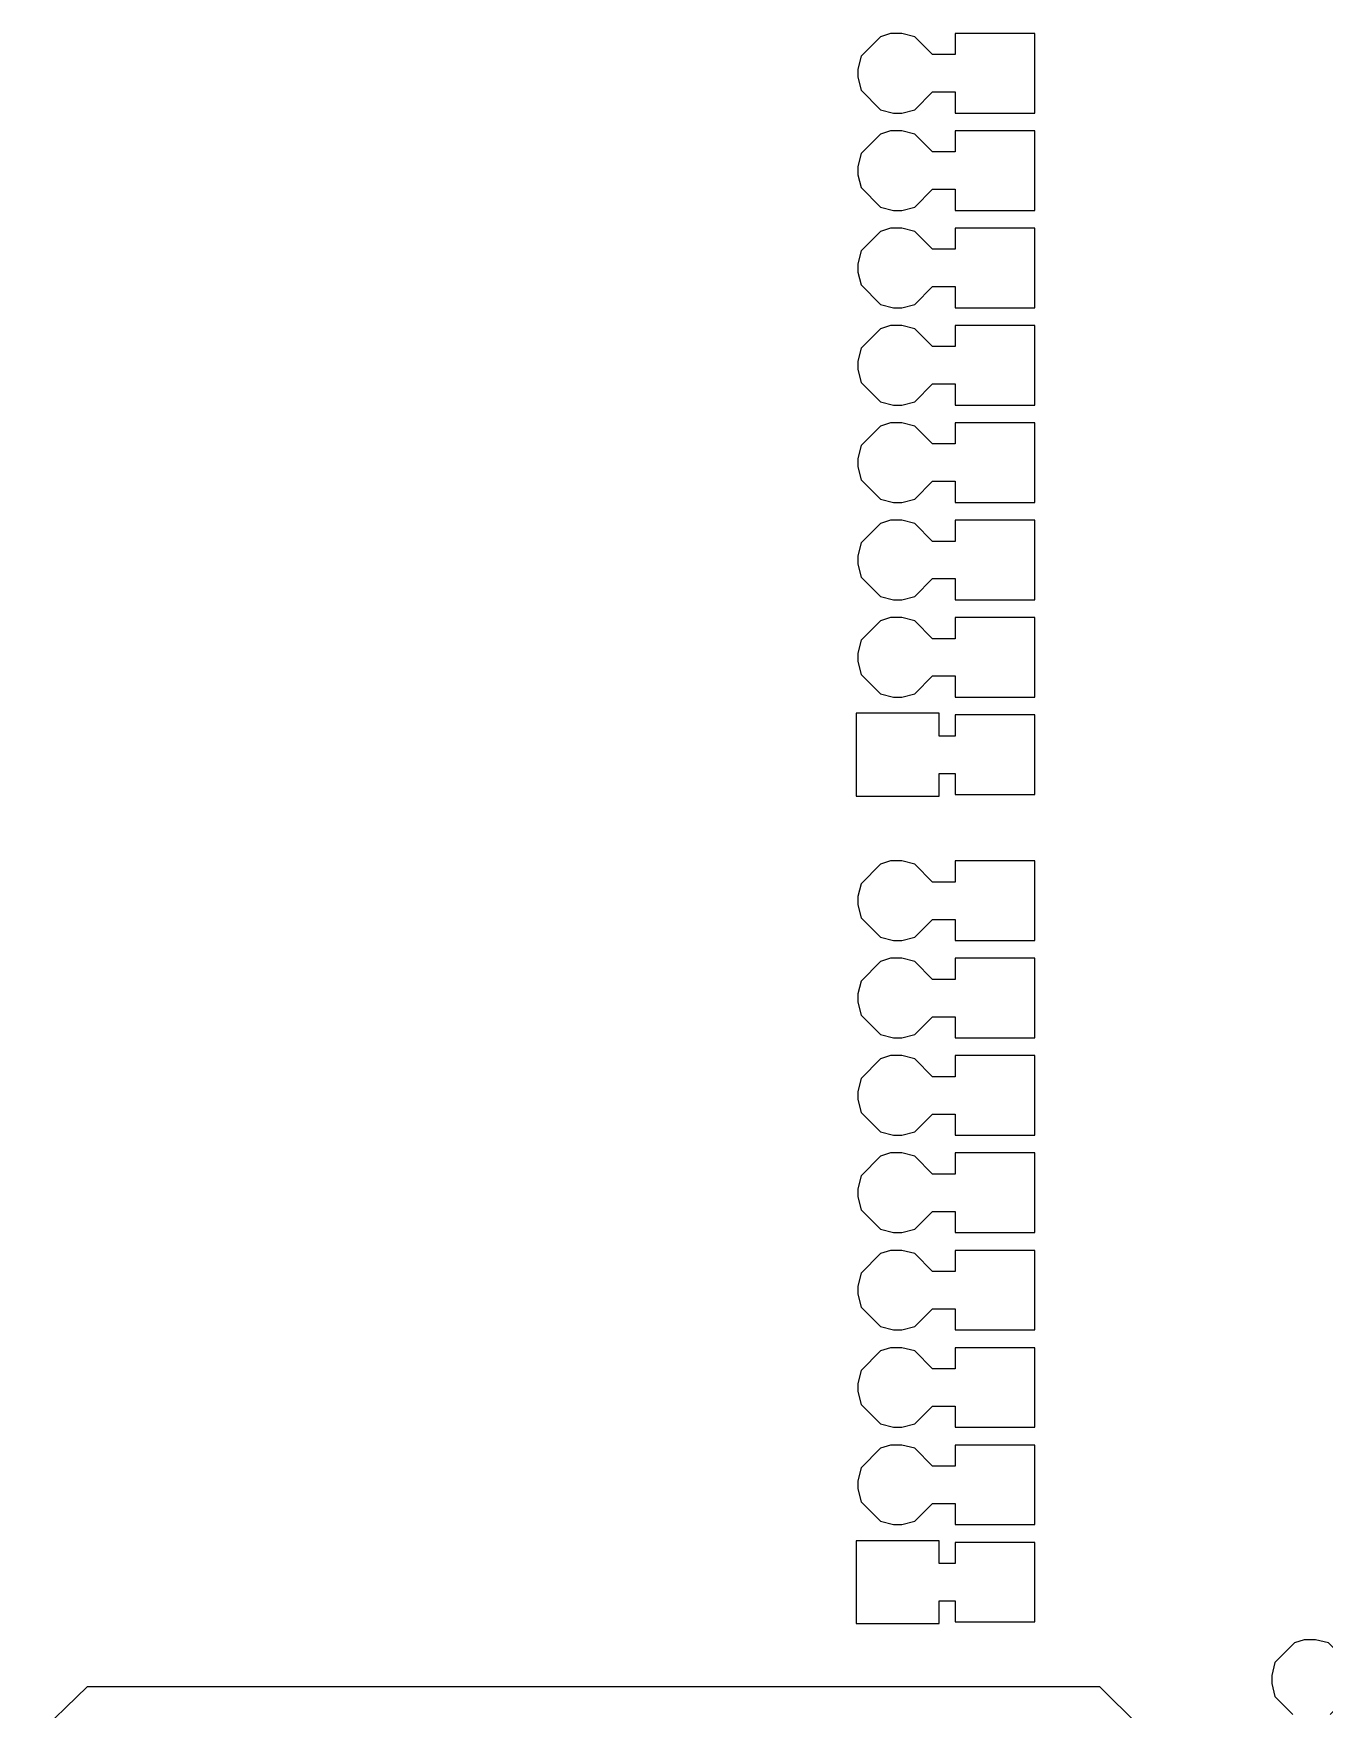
# Model space of a CAD drawing. Header units: millimetres. Extents: x 2 to 82, y 1 to 183.
# Drawn here: x 3.47 to 37.15, y 51.27 to 95 of the extents above; entities that cross this region are included whole.
import ezdxf

# ---------------------------------------------------------------- set-up
doc = ezdxf.new("R2010")
doc.units = ezdxf.units.MM
doc.layers.add('Default', color=70, linetype='Continuous')

msp = doc.modelspace()

# ---------------------------------------------------------------- linework, layer by layer
at = {"layer": 'Default'}
for points in [[(25.823333, 94.996), (25.823333, 94.996), (25.569333, 94.911333), (25.061333, 94.403333), (24.976667, 94.064667), (24.976667, 93.853), (25.061333, 93.514333), (25.569333, 93.006333), (25.908, 92.921667), (26.119667, 92.921667), (26.458333, 93.006333), (26.924, 93.472), (27.516667, 93.472), (27.516667, 92.921667), (29.591, 92.921667), (29.591, 94.996), (27.516667, 94.996), (27.516667, 94.445667), (26.924, 94.445667), (26.458333, 94.911333), (26.119667, 94.996), (25.823333, 94.996)], [(25.823333, 92.456), (25.823333, 92.456), (25.569333, 92.371333), (25.061333, 91.863333), (24.976667, 91.524667), (24.976667, 91.313), (25.061333, 90.974333), (25.569333, 90.466333), (25.908, 90.381667), (26.119667, 90.381667), (26.458333, 90.466333), (26.924, 90.932), (27.516667, 90.932), (27.516667, 90.381667), (29.591, 90.381667), (29.591, 92.456), (27.516667, 92.456), (27.516667, 91.905667), (26.924, 91.905667), (26.458333, 92.371333), (26.119667, 92.456), (25.823333, 92.456)], [(25.823333, 89.916), (25.823333, 89.916), (25.569333, 89.831333), (25.061333, 89.323333), (24.976667, 88.984667), (24.976667, 88.773), (25.061333, 88.434333), (25.569333, 87.926333), (25.908, 87.841667), (26.119667, 87.841667), (26.458333, 87.926333), (26.924, 88.392), (27.516667, 88.392), (27.516667, 87.841667), (29.591, 87.841667), (29.591, 89.916), (27.516667, 89.916), (27.516667, 89.365667), (26.924, 89.365667), (26.458333, 89.831333), (26.119667, 89.916), (25.823333, 89.916)], [(25.823333, 87.376), (25.823333, 87.376), (25.569333, 87.291333), (25.061333, 86.783333), (24.976667, 86.444667), (24.976667, 86.233), (25.061333, 85.894333), (25.569333, 85.386333), (25.908, 85.301667), (26.119667, 85.301667), (26.458333, 85.386333), (26.924, 85.852), (27.516667, 85.852), (27.516667, 85.301667), (29.591, 85.301667), (29.591, 87.376), (27.516667, 87.376), (27.516667, 86.825667), (26.924, 86.825667), (26.458333, 87.291333), (26.119667, 87.376), (25.823333, 87.376)], [(25.823333, 84.836), (25.823333, 84.836), (25.569333, 84.751333), (25.061333, 84.243333), (24.976667, 83.904667), (24.976667, 83.693), (25.061333, 83.354333), (25.569333, 82.846333), (25.908, 82.761667), (26.119667, 82.761667), (26.458333, 82.846333), (26.924, 83.312), (27.516667, 83.312), (27.516667, 82.761667), (29.591, 82.761667), (29.591, 84.836), (27.516667, 84.836), (27.516667, 84.285667), (26.924, 84.285667), (26.458333, 84.751333), (26.119667, 84.836), (25.823333, 84.836)], [(25.823333, 82.296), (25.823333, 82.296), (25.569333, 82.211333), (25.061333, 81.703333), (24.976667, 81.364667), (24.976667, 81.153), (25.061333, 80.814333), (25.569333, 80.306333), (25.908, 80.221667), (26.119667, 80.221667), (26.458333, 80.306333), (26.924, 80.772), (27.516667, 80.772), (27.516667, 80.221667), (29.591, 80.221667), (29.591, 82.296), (27.516667, 82.296), (27.516667, 81.745667), (26.924, 81.745667), (26.458333, 82.211333), (26.119667, 82.296), (25.823333, 82.296)], [(25.823333, 79.756), (25.823333, 79.756), (25.569333, 79.671333), (25.061333, 79.163333), (24.976667, 78.824667), (24.976667, 78.613), (25.061333, 78.274333), (25.569333, 77.766333), (25.908, 77.681667), (26.119667, 77.681667), (26.458333, 77.766333), (26.924, 78.232), (27.516667, 78.232), (27.516667, 77.681667), (29.591, 77.681667), (29.591, 79.756), (27.516667, 79.756), (27.516667, 79.205667), (26.924, 79.205667), (26.458333, 79.671333), (26.119667, 79.756), (25.823333, 79.756)], [(24.934333, 77.258333), (24.934333, 77.258333), (24.934333, 75.099333), (27.093333, 75.099333), (27.093333, 75.692), (27.516667, 75.692), (27.516667, 75.141667), (29.591, 75.141667), (29.591, 77.216), (27.516667, 77.216), (27.516667, 76.665667), (27.093333, 76.665667), (27.093333, 77.258333), (24.934333, 77.258333)], [(25.823333, 73.406), (25.823333, 73.406), (25.569333, 73.321333), (25.061333, 72.813333), (24.976667, 72.474667), (24.976667, 72.263), (25.061333, 71.924333), (25.569333, 71.416333), (25.908, 71.331667), (26.119667, 71.331667), (26.458333, 71.416333), (26.924, 71.882), (27.516667, 71.882), (27.516667, 71.331667), (29.591, 71.331667), (29.591, 73.406), (27.516667, 73.406), (27.516667, 72.855667), (26.924, 72.855667), (26.458333, 73.321333), (26.119667, 73.406), (25.823333, 73.406)], [(25.823333, 70.866), (25.823333, 70.866), (25.569333, 70.781333), (25.061333, 70.273333), (24.976667, 69.934667), (24.976667, 69.723), (25.061333, 69.384333), (25.569333, 68.876333), (25.908, 68.791667), (26.119667, 68.791667), (26.458333, 68.876333), (26.924, 69.342), (27.516667, 69.342), (27.516667, 68.791667), (29.591, 68.791667), (29.591, 70.866), (27.516667, 70.866), (27.516667, 70.315667), (26.924, 70.315667), (26.458333, 70.781333), (26.119667, 70.866), (25.823333, 70.866)], [(25.823333, 68.326), (25.823333, 68.326), (25.569333, 68.241333), (25.061333, 67.733333), (24.976667, 67.394667), (24.976667, 67.183), (25.061333, 66.844333), (25.569333, 66.336333), (25.908, 66.251667), (26.119667, 66.251667), (26.458333, 66.336333), (26.924, 66.802), (27.516667, 66.802), (27.516667, 66.251667), (29.591, 66.251667), (29.591, 68.326), (27.516667, 68.326), (27.516667, 67.775667), (26.924, 67.775667), (26.458333, 68.241333), (26.119667, 68.326), (25.823333, 68.326)], [(25.823333, 65.786), (25.823333, 65.786), (25.569333, 65.701333), (25.061333, 65.193333), (24.976667, 64.854667), (24.976667, 64.643), (25.061333, 64.304333), (25.569333, 63.796333), (25.908, 63.711667), (26.119667, 63.711667), (26.458333, 63.796333), (26.924, 64.262), (27.516667, 64.262), (27.516667, 63.711667), (29.591, 63.711667), (29.591, 65.786), (27.516667, 65.786), (27.516667, 65.235667), (26.924, 65.235667), (26.458333, 65.701333), (26.119667, 65.786), (25.823333, 65.786)], [(25.823333, 63.246), (25.823333, 63.246), (25.569333, 63.161333), (25.061333, 62.653333), (24.976667, 62.314667), (24.976667, 62.103), (25.061333, 61.764333), (25.569333, 61.256333), (25.908, 61.171667), (26.119667, 61.171667), (26.458333, 61.256333), (26.924, 61.722), (27.516667, 61.722), (27.516667, 61.171667), (29.591, 61.171667), (29.591, 63.246), (27.516667, 63.246), (27.516667, 62.695667), (26.924, 62.695667), (26.458333, 63.161333), (26.119667, 63.246), (25.823333, 63.246)], [(25.823333, 60.706), (25.823333, 60.706), (25.569333, 60.621333), (25.061333, 60.113333), (24.976667, 59.774667), (24.976667, 59.563), (25.061333, 59.224333), (25.569333, 58.716333), (25.908, 58.631667), (26.119667, 58.631667), (26.458333, 58.716333), (26.924, 59.182), (27.516667, 59.182), (27.516667, 58.631667), (29.591, 58.631667), (29.591, 60.706), (27.516667, 60.706), (27.516667, 60.155667), (26.924, 60.155667), (26.458333, 60.621333), (26.119667, 60.706), (25.823333, 60.706)], [(25.823333, 58.166), (25.823333, 58.166), (25.569333, 58.081333), (25.061333, 57.573333), (24.976667, 57.234667), (24.976667, 57.023), (25.061333, 56.684333), (25.569333, 56.176333), (25.908, 56.091667), (26.119667, 56.091667), (26.458333, 56.176333), (26.924, 56.642), (27.516667, 56.642), (27.516667, 56.091667), (29.591, 56.091667), (29.591, 58.166), (27.516667, 58.166), (27.516667, 57.615667), (26.924, 57.615667), (26.458333, 58.081333), (26.119667, 58.166), (25.823333, 58.166)], [(24.934333, 55.668333), (24.934333, 55.668333), (24.934333, 53.509333), (27.093333, 53.509333), (27.093333, 54.102), (27.516667, 54.102), (27.516667, 53.551667), (29.591, 53.551667), (29.591, 55.626), (27.516667, 55.626), (27.516667, 55.075667), (27.093333, 55.075667), (27.093333, 55.668333), (24.934333, 55.668333)], [(36.618333, 53.086), (36.618333, 53.086), (36.364333, 53.001333), (35.856333, 52.493333), (35.771667, 52.154667), (35.771667, 51.943), (35.856333, 51.604333), (36.322, 51.138667)], [(37.295667, 51.138667), (37.761333, 51.604333), (37.846, 51.943), (37.846, 52.154667), (37.761333, 52.493333), (37.253333, 53.001333), (36.914667, 53.086), (36.618333, 53.086)], [(36.364333, 46.820667), (31.284333, 51.858333), (4.868333, 51.858333), (3.471333, 50.503667)]]:
    msp.add_lwpolyline(points, dxfattribs=at)

doc.saveas('drawing.dxf')
